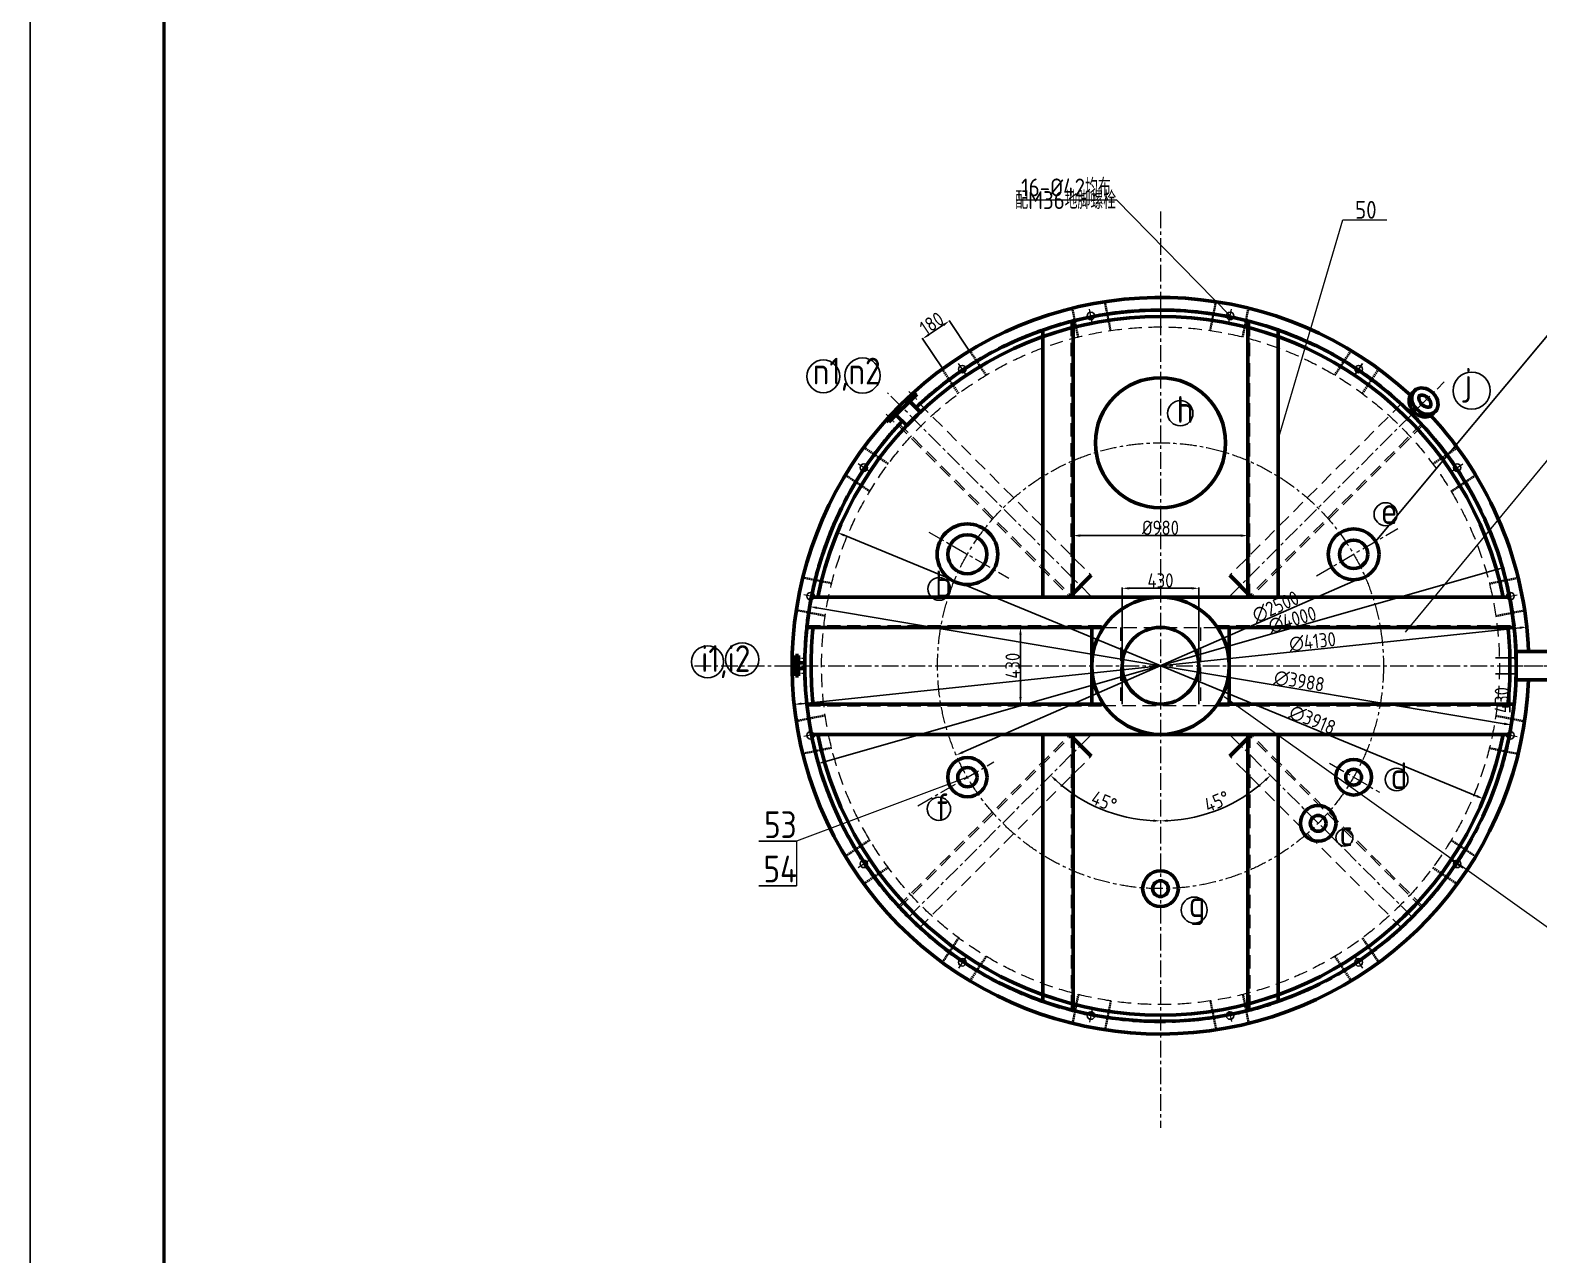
# Model space of a CAD drawing. Extents: x 18044 to 108463, y -14188 to 11042.
# Drawn here: x 90643 to 99100, y -7320 to -453 of the extents above; entities that cross this region are included whole.
import ezdxf

# ---------------------------------------------------------------- set-up
doc = ezdxf.new("R2010")
doc.units = 0
doc.header["$LTSCALE"] = 150
doc.header["$MEASUREMENT"] = 0
doc.linetypes.add('CENTER', pattern=[2, 1.25, -0.25, 0.25, -0.25])
doc.linetypes.add('DASHED', pattern=[0.75, 0.5, -0.25])
doc.layers.get('0').update_dxf_attribs({"linetype": 'CONTINUOUS'})
doc.layers.get('DEFPOINTS').update_dxf_attribs({"linetype": 'CONTINUOUS'})
doc.layers.add('1', color=1, linetype='CONTINUOUS')
doc.styles.add('HZ', font='gbenor.shx', dxfattribs={"bigfont": 'gbcbig.shx'})
doc.styles.get("Standard").update_dxf_attribs({"font": 'gbenor.shx', "bigfont": 'gbcbig.shx'})
doc.dimstyles.get("Standard").update_dxf_attribs({"dimtxt": 0.18, "dimasz": 0.18, "dimexe": 0.18, "dimexo": 0.0625, "dimgap": 0.09, "dimtad": 0, "dimtih": 1, "dimtoh": 1, "dimdec": 4, "dimzin": 0, "dimdsep": 46, "dimtxsty": 'Standard', "dimcen": 0.09, "dimadec": 0, "dimazin": 0, "dimtfac": 1, "dimtdec": 4, "dimtofl": 0, "dimtmove": 0, "dimatfit": 3, "dimfxl": 0, "dimtolj": 1, "dimtzin": 0, "dimarcsym": 0})

# ---------------------------------------------------------------- blocks, each defined once
blk = doc.blocks.new('*D12')
at = {"layer": '1', "color": 1, "lineweight": -2}
for p, q in [((96489.4, -3354.3), (96489.4, -3283.3)), ((96529.4, -3287.3), (97429.4, -3287.3)), ((97469.4, -3373.8), (97469.4, -3283.3))]:
    blk.add_line(p, q, dxfattribs=at)
at = {"layer": '1', "color": 1, "lineweight": 25}
for points in [[(96529.4, -3280.6), (96529.4, -3294), (96489.4, -3287.3)], [(97429.4, -3280.6), (97429.4, -3294), (97469.4, -3287.3)]]:
    blk.add_solid(points, dxfattribs=at)
at = {"layer": 'DEFPOINTS', "color": 0, "lineweight": 25}
for p in [(97469.4, -3287.3), (96489.4, -3354.3), (97469.4, -3373.8)]:
    blk.add_point(p, dxfattribs=at)
at = {"layer": '1', "color": 7, "lineweight": 25, "insert": (96979.4, -3243.3), "char_height": 80, "attachment_point": 5, "style": 'HZ'}
blk.add_mtext('\\A1;%%c980', dxfattribs=at)
blk = doc.blocks.new('*D11')
at = {"layer": '1', "color": 1, "lineweight": -2}
for p, q in [((98972.9, -3971.9), (98856.9, -3971.9)), ((98936.9, -3931.9), (98936.9, -3891.9)), ((98972.9, -4061.9), (98856.9, -4061.9)), ((98936.9, -4101.9), (98936.9, -4276.6))]:
    blk.add_line(p, q, dxfattribs=at)
at = {"layer": '1', "color": 1, "lineweight": 25}
for points in [[(98930.2, -3931.9), (98943.6, -3931.9), (98936.9, -3971.9)], [(98930.2, -4101.9), (98943.6, -4101.9), (98936.9, -4061.9)]]:
    blk.add_solid(points, dxfattribs=at)
at = {"layer": 'DEFPOINTS', "color": 0, "lineweight": 25}
for p in [(98972.9, -3971.9), (98936.9, -4061.9), (98972.9, -4061.9)]:
    blk.add_point(p, dxfattribs=at)
at = {"layer": '1', "color": 7, "lineweight": 25, "insert": (98892.9, -4209.3), "char_height": 80, "attachment_point": 5, "rotation": 90, "style": 'HZ'}
blk.add_mtext('\\A1;430', dxfattribs=at)
blk = doc.blocks.new('*D9')
at = {"layer": '1', "color": 1, "lineweight": -2}
for p, q in [((95762.8, -2105.8), (95679.6, -2161.3)), ((95908.5, -2252.2), (95793.9, -2080.3)), ((95758.7, -2352.1), (95644.1, -2180.2))]:
    blk.add_line(p, q, dxfattribs=at)
at = {"layer": '1', "color": 1, "lineweight": 25}
for points in [[(95759.1, -2100.3), (95766.5, -2111.4), (95796.1, -2083.7)], [(95675.9, -2155.8), (95683.3, -2166.9), (95646.3, -2183.5)]]:
    blk.add_solid(points, dxfattribs=at)
at = {"layer": 'DEFPOINTS', "color": 0, "lineweight": 25}
for p in [(95646.3, -2183.5), (95908.5, -2252.2), (95758.7, -2352.1)]:
    blk.add_point(p, dxfattribs=at)
at = {"layer": '1', "color": 7, "lineweight": 25, "insert": (95696.8, -2097), "char_height": 80, "attachment_point": 5, "rotation": 33.68973, "style": 'HZ'}
blk.add_mtext('\\A1;180', dxfattribs=at)
blk = doc.blocks.new('*D8')
at = {"layer": '1', "color": 1, "lineweight": -2}
blk.add_line((95095, -4556), (98863.8, -3477.8), dxfattribs=at)
at = {"layer": '1', "color": 1, "lineweight": 25}
for points in [[(98862, -3471.4), (98865.6, -3484.2), (98902.2, -3466.8)], [(95093.2, -4549.6), (95096.8, -4562.5), (95056.5, -4567)]]:
    blk.add_solid(points, dxfattribs=at)
at = {"layer": 'DEFPOINTS', "color": 0, "lineweight": 25}
for p in [(98902.2, -3466.8), (95056.5, -4567)]:
    blk.add_point(p, dxfattribs=at)
at = {"layer": '1', "color": 7, "lineweight": 25, "insert": (97718.8, -3759.6), "char_height": 80, "attachment_point": 5, "rotation": 15.96554, "style": 'HZ'}
blk.add_mtext('\\A1;∅4000', dxfattribs=at)
blk = doc.blocks.new('*D7')
at = {"layer": '1', "color": 1, "lineweight": -2}
for p, q in [((96764.4, -4016.9), (96764.4, -3578.8)), ((97154.4, -3582.8), (96804.4, -3582.8)), ((97194.4, -4016.9), (97194.4, -3578.8))]:
    blk.add_line(p, q, dxfattribs=at)
at = {"layer": '1', "color": 1, "lineweight": 25}
for points in [[(96804.4, -3576.1), (96804.4, -3589.5), (96764.4, -3582.8)], [(97154.4, -3576.1), (97154.4, -3589.5), (97194.4, -3582.8)]]:
    blk.add_solid(points, dxfattribs=at)
at = {"layer": 'DEFPOINTS', "color": 0, "lineweight": 25}
for p in [(96764.4, -3582.8), (96764.4, -4016.9), (97194.4, -4016.9)]:
    blk.add_point(p, dxfattribs=at)
at = {"layer": '1', "color": 7, "lineweight": 25, "insert": (96979.4, -3538.8), "char_height": 80, "attachment_point": 5, "style": 'HZ'}
blk.add_mtext('\\A1;430', dxfattribs=at)
blk = doc.blocks.new('*D6')
at = {"layer": '1', "color": 1, "lineweight": -2}
blk.add_line((95052.6, -3692), (98906.2, -4341.9), dxfattribs=at)
at = {"layer": '1', "color": 1, "lineweight": 25}
for points in [[(95053.7, -3685.4), (95051.5, -3698.5), (95013.2, -3685.3)], [(98907.3, -4335.3), (98905.1, -4348.5), (98945.6, -4348.5)]]:
    blk.add_solid(points, dxfattribs=at)
at = {"layer": 'DEFPOINTS', "color": 0, "lineweight": 25}
for p in [(95013.2, -3685.3), (98945.6, -4348.5)]:
    blk.add_point(p, dxfattribs=at)
at = {"layer": '1', "color": 7, "lineweight": 25, "insert": (97757.3, -4103.5), "char_height": 80, "attachment_point": 5, "rotation": 350.42676, "style": 'HZ'}
blk.add_mtext('\\A1;∅3988', dxfattribs=at)
blk = doc.blocks.new('*D5')
at = {"layer": '1', "color": 1, "lineweight": -2}
for p, q in [((96243.9, -3801.9), (96190.4, -3801.9)), ((96194.4, -3841.9), (96194.4, -4191.9)), ((96194.4, -4231.9), (96190.4, -4231.9))]:
    blk.add_line(p, q, dxfattribs=at)
at = {"layer": '1', "color": 1, "lineweight": 25}
for points in [[(96187.7, -3841.9), (96201.1, -3841.9), (96194.4, -3801.9)], [(96187.7, -4191.9), (96201.1, -4191.9), (96194.4, -4231.9)]]:
    blk.add_solid(points, dxfattribs=at)
at = {"layer": 'DEFPOINTS', "color": 0, "lineweight": 25}
for p in [(96243.9, -3801.9), (96194.4, -4231.9), (96194.4, -4231.9)]:
    blk.add_point(p, dxfattribs=at)
at = {"layer": '1', "color": 7, "lineweight": 25, "insert": (96150.4, -4016.9), "char_height": 80, "attachment_point": 5, "rotation": 90, "style": 'HZ'}
blk.add_mtext('\\A1;430', dxfattribs=at)
blk = doc.blocks.new('*D4')
at = {"layer": '1', "color": 1, "lineweight": -2}
blk.add_line((95870.9, -4502), (98087.9, -3531.8), dxfattribs=at)
at = {"layer": '1', "color": 1, "lineweight": 25}
for points in [[(98085.2, -3525.7), (98090.6, -3538), (98124.5, -3515.8)], [(95868.2, -4495.9), (95873.6, -4508.1), (95834.2, -4518)]]:
    blk.add_solid(points, dxfattribs=at)
at = {"layer": 'DEFPOINTS', "color": 0, "lineweight": 25}
for p in [(98124.5, -3515.8), (95834.2, -4518)]:
    blk.add_point(p, dxfattribs=at)
at = {"layer": '1', "color": 7, "lineweight": 25, "insert": (97624.8, -3686.5), "char_height": 80, "attachment_point": 5, "rotation": 23.6342, "style": 'HZ'}
blk.add_mtext('\\A1;∅2500', dxfattribs=at)
blk = doc.blocks.new('*D3')
at = {"layer": '1', "color": 1, "lineweight": -2}
blk.add_line((94965.6, -4229.7), (98993.2, -3804.2), dxfattribs=at)
at = {"layer": '1', "color": 1, "lineweight": 25}
for points in [[(98992.5, -3797.5), (98993.9, -3810.8), (99033, -3799.9)], [(94964.9, -4223.1), (94966.3, -4236.3), (94925.8, -4233.9)]]:
    blk.add_solid(points, dxfattribs=at)
at = {"layer": 'DEFPOINTS', "color": 0, "lineweight": 25}
for p in [(99033, -3799.9), (94925.8, -4233.9)]:
    blk.add_point(p, dxfattribs=at)
at = {"layer": '1', "color": 7, "lineweight": 25, "insert": (97831.5, -3882.6), "char_height": 80, "attachment_point": 5, "rotation": 6.03157, "style": 'HZ'}
blk.add_mtext('\\A1;∅4130', dxfattribs=at)
blk = doc.blocks.new('*D2')
at = {"layer": '1', "color": 1, "lineweight": -2}
blk.add_line((95205.3, -3285.3), (98753.4, -4748.6), dxfattribs=at)
at = {"layer": '1', "color": 1, "lineweight": 25}
for points in [[(95207.9, -3279.1), (95202.8, -3291.4), (95168.4, -3270)], [(98756, -4742.4), (98750.9, -4754.7), (98790.4, -4763.8)]]:
    blk.add_solid(points, dxfattribs=at)
at = {"layer": 'DEFPOINTS', "color": 0, "lineweight": 25}
for p in [(95168.4, -3270), (98790.4, -4763.8)]:
    blk.add_point(p, dxfattribs=at)
at = {"layer": '1', "color": 7, "lineweight": 25, "insert": (97831.2, -4320.6), "char_height": 80, "attachment_point": 5, "rotation": 337.58775, "style": 'HZ'}
blk.add_mtext('\\A1;∅3918', dxfattribs=at)
blk = doc.blocks.new('*D1')
at = {"layer": '1', "color": 1, "lineweight": -2}
blk.add_arc((96979.4, -4015.3), 871.6, 272.62974, 312.37026, dxfattribs=at)
at = {"layer": '1', "color": 1, "lineweight": 25}
for points in [[(97562.2, -4654.4), (97571.4, -4664.1), (97595.7, -4631.6)], [(97019.5, -4892.6), (97019.2, -4879.3), (96979.4, -4886.9)]]:
    blk.add_solid(points, dxfattribs=at)
at = {"layer": 'DEFPOINTS', "color": 0, "lineweight": 25}
for p in [(96979.4, -1751.9), (97366, -4401.9), (97205, -4857.2), (98394.4, -5430.3), (96979.4, -6281.9)]:
    blk.add_point(p, dxfattribs=at)
at = {"layer": '1', "color": 7, "lineweight": 25, "insert": (97295.2, -4777.8), "char_height": 80, "attachment_point": 5, "rotation": 22.5, "style": 'HZ'}
blk.add_mtext('\\A1;45°', dxfattribs=at)
blk = doc.blocks.new('*D0')
at = {"layer": '1', "color": 1, "lineweight": -2}
blk.add_arc((96979.4, -4015.3), 871.6, 227.62974, 267.37026, dxfattribs=at)
at = {"layer": '1', "color": 1, "lineweight": 25}
for points in [[(96387.4, -4664.1), (96396.6, -4654.4), (96363.1, -4631.6)], [(96939.6, -4879.3), (96939.2, -4892.6), (96979.4, -4886.9)]]:
    blk.add_solid(points, dxfattribs=at)
at = {"layer": 'DEFPOINTS', "color": 0, "lineweight": 25}
for p in [(96979.4, -1751.9), (96592.8, -4401.9), (96543.6, -4770.1), (95564.4, -5430.3), (96979.4, -6281.9)]:
    blk.add_point(p, dxfattribs=at)
at = {"layer": '1', "color": 7, "lineweight": 25, "insert": (96663.5, -4777.8), "char_height": 80, "attachment_point": 5, "rotation": 337.5, "style": 'HZ'}
blk.add_mtext('\\A1;45°', dxfattribs=at)

msp = doc.modelspace()

# ---------------------------------------------------------------- linework, layer by layer
msp.add_line((90643.00154, 11042.49916), (90643.00154, -14187.50084))
at = {"lineweight": 50}
for p, q in [((96489.39178, -3631.92982), (96489.39178, -2084.07286)), ((97469.39178, -3631.92982), (97469.39178, -2084.07286)), ((96319.39178, -3631.92982), (96319.39178, -2135.32518)), ((97639.39178, -3631.92982), (97639.39178, -2135.32518)), ((95612.55437, -2494.52892), (95456.99088, -2650.09241)), ((95632.87973, -2594.05024), (95572.95639, -2534.1269)), ((95556.5122, -2670.41777), (95496.58886, -2610.49443)), ((95456.99088, -2650.09241), (95441.43453, -2634.53606)), ((96470.53761, -3629.91287), (96590.74576, -3509.70472)), ((97488.24595, -3629.91287), (97368.0378, -3509.70472)), ((95022.91254, -3631.92982), (98935.87101, -3631.92982)), ((94997.01669, -3801.92982), (96660.01739, -3801.92982)), ((96594.39178, -3801.92982), (96594.39178, -4231.92982)), ((97298.76617, -3801.92982), (98961.76687, -3801.92982)), ((97364.39178, -3801.92982), (97364.39178, -4231.92982)), ((94933.89168, -3959.42982), (94949.89168, -3959.42982)), ((94933.89168, -3959.42982), (94933.89168, -4074.42982)), ((94949.89168, -3959.42982), (94949.89168, -4074.42982)), ((98971.80633, -3937.42982), (99191.82001, -3937.42982)), ((94949.89168, -4000.92982), (94979.45578, -4000.92982)), ((94949.89168, -4032.92982), (94979.45578, -4032.92982)), ((94933.89168, -4074.42982), (94949.89168, -4074.42982)), ((98971.80633, -4096.42982), (99191.82001, -4096.42982)), ((94997.01669, -4231.92982), (96660.01739, -4231.92982)), ((97298.76617, -4231.92982), (98961.76687, -4231.92982)), ((95022.91254, -4401.92982), (98935.87101, -4401.92982)), ((96319.39178, -4401.92982), (96319.39178, -5898.53445)), ((96470.53761, -4403.94676), (96590.74576, -4524.15492)), ((96489.39178, -4401.92982), (96489.39178, -5949.78677)), ((97488.24595, -4403.94676), (97368.0378, -4524.15492)), ((97469.39178, -4401.92982), (97469.39178, -5949.78677)), ((97639.39178, -4401.92982), (97639.39178, -5898.53445))]:
    msp.add_line(p, q, dxfattribs=at)
at = {"const_width": 18}
msp.add_lwpolyline([(91393.00154, 10742.49916), (91393.00154, -13887.50084)], dxfattribs=at)
at = {"lineweight": 50}
for centre, radius in [((96979.39178, -2766.92982), 365), ((95896.86002, -3391.92982), 170), ((95896.86002, -3391.92982), 109.5), ((98061.92353, -3391.92982), 142.5), ((98061.92353, -3391.92982), 79.5), ((96979.39178, -4016.92982), 385), ((96979.39178, -4016.92982), 215), ((95896.86002, -4641.92982), 110), ((98061.92353, -4641.92982), 100), ((95896.86002, -4641.92982), 54), ((98061.92353, -4641.92982), 44.5), ((97863.27526, -4900.81329), 100), ((97863.27526, -4900.81329), 44.5), ((96979.39178, -5266.92982), 100), ((96979.39178, -5266.92982), 44.5)]:
    msp.add_circle(centre, radius, dxfattribs=at)
for radius, start, end in [(2065, 47.277603361, 357.793636596), (1994, 136.551830693, 133.448169307), (1959, 11.334048097, 168.665951903), (2065, 2.206363404, 42.785738905), (1959, 173.699102986, 186.300897014), (1959, 353.699102986, 6.300897014), (1959, 191.334048097, 348.665951903)]:
    msp.add_arc((96979.39178, -4016.92982), radius, start, end, dxfattribs=at)
msp.add_ellipse((98461.39919, -2533.29333), major_axis=(-58.33631, 58.33631), ratio=0.7818181818, dxfattribs=at)
msp.add_ellipse((98446.50007, -2548.19245), major_axis=(-58.33631, 58.33631), ratio=0.7818181818, start_param=6.1191126426, end_param=9.5888506253, dxfattribs=at)
msp.add_open_spline([(98431.34715, -2503.24129), (98430.93715, -2503.6513), (98430.5601, -2504.09481), (98429.84213, -2505.10225), (98429.50113, -2505.66692), (98428.85875, -2506.97536), (98428.55771, -2507.71968), (98428.02898, -2509.4298), (98427.80179, -2510.3958), (98427.47097, -2512.56393), (98427.36778, -2513.76596), (98427.33676, -2516.39207), (98427.40919, -2517.8159), (98427.77202, -2520.84852), (98428.06253, -2522.45704), (98429.06133, -2526.50331), (98429.8945, -2529.0076), (98432.07975, -2534.10943), (98433.43155, -2536.70618), (98436.61651, -2541.81547), (98438.44931, -2544.3275), (98442.50799, -2549.10595), (98444.73352, -2551.37199), (98449.44918, -2555.52568), (98451.93896, -2557.41298), (98457.0249, -2560.71535), (98459.62059, -2562.13007), (98464.74256, -2564.44274), (98467.2681, -2565.34039), (98472.07408, -2566.63374), (98474.35337, -2567.02944), (98478.51904, -2567.39871), (98480.40397, -2567.37312), (98483.70096, -2567.03438), (98485.11213, -2566.72339), (98487.28708, -2566.02463), (98488.12165, -2565.65981), (98489.55962, -2564.88144), (98490.16438, -2564.46844), (98491.2399, -2563.58227), (98491.71221, -2563.10843), (98492.59613, -2562.02823), (98493.00838, -2561.42032), (98493.78491, -2559.97444), (98494.14862, -2559.13511), (98494.77902, -2557.15174), (98495.0446, -2556.00723), (98495.39637, -2553.39111), (98495.48163, -2551.91979), (98495.39027, -2548.68178), (98495.21315, -2546.91567), (98494.53622, -2543.15956), (98494.03626, -2541.1701), (98492.68314, -2537.06105), (98491.83003, -2534.94186), (98489.77086, -2530.67521), (98488.56492, -2528.52802), (98485.82793, -2524.3055), (98484.29701, -2522.23036), (98480.96135, -2518.24366), (98479.15674, -2516.33224), (98475.3443, -2512.75142), (98473.33661, -2511.08215), (98469.20386, -2508.04664), (98467.07898, -2506.68053), (98462.80853, -2504.29089), (98460.6632, -2503.2675), (98456.45368, -2501.57729), (98454.38983, -2500.91058), (98450.4421, -2499.9184), (98448.5587, -2499.59291), (98445.05581, -2499.23696), (98443.43691, -2499.2062), (98440.51616, -2499.36656), (98439.21479, -2499.55696), (98436.93477, -2500.07433), (98435.95606, -2500.4002), (98434.27161, -2501.11885), (98433.56491, -2501.51068), (98432.34229, -2502.33459), (98431.82233, -2502.76612), (98431.34715, -2503.24129)], degree=3, knots=[0, 0, 0, 0, 0.1304249797, 0.1304249797, 0.2608499594, 0.2608499594, 0.3912749391, 0.3912749391, 0.5216999188, 0.5216999188, 0.6521248985, 0.6521248985, 0.7825498782, 0.7825498782, 0.9129748579, 0.9129748579, 1.0976472125, 1.0976472125, 1.2823195672, 1.2823195672, 1.4669919218, 1.4669919218, 1.6516642764, 1.6516642764, 1.8363366311, 1.8363366311, 2.0210089857, 2.0210089857, 2.2056813403, 2.2056813403, 2.3903536949, 2.3903536949, 2.5750260496, 2.5750260496, 2.7596984042, 2.7596984042, 2.9129861678, 2.9129861678, 3.0662739314, 3.0662739314, 3.219561695, 3.219561695, 3.3728494587, 3.3728494587, 3.5261372223, 3.5261372223, 3.6794249859, 3.6794249859, 3.8327127495, 3.8327127495, 3.9860005131, 3.9860005131, 4.1392882767, 4.1392882767, 4.2925760403, 4.2925760403, 4.445863804, 4.445863804, 4.5991515676, 4.5991515676, 4.7524393312, 4.7524393312, 4.9057270948, 4.9057270948, 5.0590148584, 5.0590148584, 5.212302622, 5.212302622, 5.3655903857, 5.3655903857, 5.5188781493, 5.5188781493, 5.6721659129, 5.6721659129, 5.8254536765, 5.8254536765, 5.9787414401, 5.9787414401, 6.1320292037, 6.1320292037, 6.2831853072, 6.2831853072, 6.2831853072, 6.2831853072], dxfattribs=at)
at = {"layer": '1', "lineweight": 18}
for p, q in [((96169.39168, -1404.80084), (96732.39168, -1404.80084)), ((97369.57242, -2055.35926), (96732.39168, -1404.80084)), ((97639.39178, -2747.80084), (98002.39168, -1517.30084)), ((98002.39168, -1517.30084), (98248.39168, -1517.30084)), ((98352.89168, -3827.80084), (99287.39168, -2696.80084)), ((97336.39168, -4189.80084), (99166.89168, -5496.30084)), ((95896.86002, -4641.92982), (94938.87585, -5001.36533)), ((94938.87585, -5001.36533), (94938.87585, -5251.36533))]:
    msp.add_line(p, q, dxfattribs=at)
at = {"layer": '1', "color": 3, "linetype": 'CENTER', "lineweight": 18, "ltscale": 0.5}
for p, q in [((96979.39178, -1469.5), (96979.39178, -6607.42982)), ((96596.74539, -2093.1137), (96581.72388, -2017.59547)), ((97362.08517, -2093.12305), (97377.10668, -2017.60482)), ((95889.66005, -2385.98791), (95846.88241, -2321.96665)), ((97362.76271, -3631.92982), (98570.39168, -2424.30084)), ((96594.39178, -3631.92982), (95448.5056, -2486.04364)), ((95348.4765, -2927.15825), (95284.45523, -2884.38061)), ((98610.33368, -2927.19809), (98674.35495, -2884.42045)), ((95681.39168, -3267.30084), (96130.0633, -3526.50379)), ((97853.56096, -3512.22801), (98310.6476, -3248.32891)), ((95055.58501, -3634.23643), (94980.06678, -3619.21492)), ((98903.2079, -3634.28343), (98978.72613, -3619.26192)), ((94366.39178, -4016.92982), (99656.5, -4016.92982)), ((98879.39178, -4016.92982), (99298.39178, -4016.92982)), ((95055.57566, -4399.57621), (94980.05743, -4414.59772)), ((95564.36392, -5430.32861), (96592.76271, -4401.92982)), ((98394.41964, -5430.32861), (97366.02085, -4401.92982)), ((98903.19855, -4399.6232), (98978.71678, -4414.64471)), ((95618.27251, -4802.77239), (96045.4957, -4556.11497)), ((97926.60706, -4563.80482), (98206.98279, -4725.67982)), ((95348.44988, -5106.66154), (95284.42861, -5149.43918)), ((98610.30706, -5106.70138), (98674.32832, -5149.47902)), ((95889.62021, -5647.8451), (95846.84257, -5711.86636)), ((98069.1235, -5647.87172), (98111.90114, -5711.89298)), ((96596.69839, -5940.73659), (96581.67688, -6016.25482)), ((97364.54771, -5954.49362), (97376.55968, -6012.76417))]:
    msp.add_line(p, q, dxfattribs=at)
at = {"layer": '1', "lineweight": 25}
msp.add_line((98185.33215, -3320.67982), (99514.89168, -1723.75082), dxfattribs=at)
at = {"layer": '1', "color": 2, "linetype": 'DASHED', "lineweight": 18, "ltscale": 0.1}
for p, q in [((96515.25118, -2174.20126), (96482.37682, -2010.34661)), ((96521.13395, -2173.02099), (96488.25959, -2009.16634)), ((96697.30713, -2137.98643), (96664.80094, -1974.05008)), ((96703.19255, -2136.81944), (96670.68636, -1972.88309)), ((97255.76347, -2136.8517), (97288.09598, -1972.88927)), ((97261.65011, -2138.01251), (97293.98262, -1974.05008)), ((97437.82005, -2173.06336), (97470.52397, -2009.16634)), ((97443.70406, -2174.23745), (97476.40797, -2010.34043)), ((95999.73904, -2388.9616), (95906.97151, -2249.94375)), ((96004.72987, -2385.63119), (95911.96234, -2246.61333)), ((97954.20068, -2385.72699), (98046.81772, -2246.61858)), ((97959.195, -2389.05217), (98051.81204, -2249.94375)), ((95845.40009, -2492.08953), (95752.32368, -2353.28805)), ((95850.38339, -2488.74787), (95757.30698, -2349.94639)), ((98108.54142, -2488.85224), (98201.47658, -2349.94639)), ((98113.52823, -2492.18867), (98206.46338, -2353.28282)), ((95454.65063, -2882.79337), (95315.74478, -2789.85821)), ((98504.23206, -2882.93813), (98643.03354, -2789.86172)), ((95451.3142, -2887.78017), (95312.40835, -2794.84502)), ((98507.57373, -2887.92143), (98646.37521, -2794.84502)), ((95348.18896, -3042.12092), (95209.08054, -2949.50387)), ((95351.51413, -3037.1266), (95212.40571, -2944.50955)), ((98607.36, -3037.27708), (98746.37785, -2944.50955)), ((98610.69041, -3042.26791), (98749.70826, -2949.50038)), ((95135.52532, -3558.50155), (94971.6283, -3525.79763)), ((95136.69941, -3552.61754), (94972.80239, -3519.91362)), ((98822.12034, -3552.78922), (98985.97499, -3519.91486)), ((98823.30061, -3558.67199), (98987.15525, -3525.79763)), ((95099.31366, -3740.55812), (94935.35123, -3708.22562)), ((95100.47448, -3734.67148), (94936.51205, -3702.33898)), ((98858.33517, -3734.84517), (99022.27151, -3702.33898)), ((98859.50216, -3740.73059), (99023.4385, -3708.22439)), ((95099.2814, -4293.12905), (94935.34505, -4325.63524)), ((95100.44839, -4299.01446), (94936.51205, -4331.52066)), ((98858.30908, -4299.18815), (99022.27151, -4331.52066)), ((98859.4699, -4293.30151), (99023.43233, -4325.63402)), ((95135.48295, -4475.18764), (94971.6283, -4508.06201)), ((95136.66322, -4481.07041), (94972.80857, -4513.94478)), ((98822.08415, -4481.24209), (98985.98116, -4513.94601)), ((98823.25824, -4475.35809), (98987.15525, -4508.06201)), ((95348.09315, -4991.59173), (95209.0753, -5084.35926)), ((95351.42356, -4996.58255), (95212.40571, -5089.35008)), ((98607.26943, -4996.73304), (98746.37785, -5089.35008)), ((98610.5946, -4991.73872), (98749.70302, -5084.35576)), ((95451.20983, -5145.9382), (95312.40835, -5239.01461)), ((95454.55149, -5150.9215), (95315.75001, -5243.99791)), ((98504.13293, -5151.06627), (98643.03878, -5244.00142)), ((98507.46936, -5146.07946), (98646.37521, -5239.01461)), ((95845.25533, -5541.67097), (95752.32018, -5680.57682)), ((95850.24214, -5545.00739), (95757.30698, -5683.91325)), ((98108.40016, -5545.11177), (98201.47658, -5683.91325)), ((98113.38346, -5541.7701), (98206.45988, -5680.57158)), ((95999.58856, -5644.80747), (95906.97151, -5783.91589)), ((96004.58288, -5648.13264), (95911.96583, -5787.24106)), ((97954.05369, -5648.22845), (98046.82122, -5787.2463)), ((97959.04452, -5644.89803), (98051.81204, -5783.91589)), ((96515.0795, -5859.62219), (96482.37558, -6023.5192)), ((96520.96351, -5860.79628), (96488.25959, -6024.69329)), ((96697.13345, -5895.84712), (96664.80094, -6059.80955)), ((96703.02008, -5897.00793), (96670.68758, -6060.97036)), ((97255.59101, -5897.0402), (97288.0972, -6060.97654)), ((97261.47643, -5895.8732), (97293.98262, -6059.80955)), ((97437.6496, -5860.83864), (97470.52397, -6024.69329)), ((97443.53237, -5859.65838), (97476.40674, -6023.51302))]:
    msp.add_line(p, q, dxfattribs=at)
at = {"layer": '1', "color": 2, "linetype": 'DASHED', "lineweight": 18}
for p, q in [((96479.39178, -3631.92982), (96479.39178, -2086.63554)), ((97479.39178, -3631.92982), (97479.39178, -2086.63554)), ((95624.46799, -2543.42695), (96590.74576, -3509.70472)), ((98334.31557, -2543.42695), (97368.0378, -3509.70472)), ((95504.25984, -2663.6351), (96470.53761, -3629.91287)), ((95511.33091, -2656.56403), (96477.60868, -3622.8418)), ((98447.45265, -2656.56403), (97481.17488, -3622.8418)), ((98454.52372, -2663.6351), (97488.24595, -3629.91287)), ((94998.12678, -3791.92982), (96666.98179, -3791.92982)), ((96660.01739, -3801.92982), (97298.76617, -3801.92982)), ((96754.39178, -3801.92982), (96754.39178, -4231.92982)), ((97204.39178, -3801.92982), (97204.39178, -4231.92982)), ((97291.80177, -3791.92982), (98960.65678, -3791.92982)), ((94998.12678, -4241.92982), (96666.98179, -4241.92982)), ((97291.80177, -4241.92982), (96666.98179, -4241.92982)), ((97291.80177, -4241.92982), (98960.65678, -4241.92982)), ((95504.25984, -5370.22453), (96470.53761, -4403.94676)), ((95511.33091, -5377.2956), (96477.60868, -4411.01783)), ((96479.39178, -4401.92982), (96479.39178, -5947.2241)), ((97479.39178, -4401.92982), (97479.39178, -5947.2241)), ((98447.45265, -5377.2956), (97481.17488, -4411.01783)), ((98454.52372, -5370.22453), (97488.24595, -4403.94676)), ((95624.46799, -5490.43269), (96590.74576, -4524.15492)), ((98334.31557, -5490.43269), (97368.0378, -4524.15492))]:
    msp.add_line(p, q, dxfattribs=at)
at = {"layer": '1', "color": 0, "lineweight": 25}
for p, q in [((98069.16335, -2386.01454), (98111.94099, -2321.99327)), ((95596.99802, -2478.97257), (95441.43453, -2634.53606)), ((95612.55437, -2494.52892), (95596.99802, -2478.97257)), ((98369.06613, -2586.95038), (98384.13246, -2571.88405)), ((98409.37122, -2627.25547), (98424.90645, -2611.72023)), ((96764.39178, -3801.92982), (96764.39178, -4231.92982)), ((97194.39178, -3801.92982), (97194.39178, -4231.92982)), ((94938.87585, -5001.36533), (94728.50085, -5001.36533)), ((94938.87585, -5251.36533), (94728.50085, -5251.36533))]:
    msp.add_line(p, q, dxfattribs=at)
at = {"layer": '1', "color": 5, "linetype": 'CENTER', "lineweight": 18, "ltscale": 0.1}
for p, q in [((95568.00664, -2478.26546), (95613.26148, -2523.5203)), ((95440.72742, -2605.54468), (95485.98226, -2650.79952)), ((94909.89168, -3974.42982), (94973.89168, -3974.42982)), ((94909.89168, -4059.42982), (94973.89168, -4059.42982))]:
    msp.add_line(p, q, dxfattribs=at)
at = {"layer": '1', "color": 0, "lineweight": 25}
for centre, radius in [((96589.21113, -2055.35926), 21), ((97369.57242, -2055.35926), 21), ((95089.39168, -2394.25082), 92.02174), ((95308.89168, -2389.75082), 98.60274), ((95868.25131, -2353.99059), 21), ((98090.53224, -2353.99059), 21), ((98723.39168, -2474.75082), 104.03125), ((97090.39168, -2601.25082), 70.93835), ((95316.45255, -2905.78935), 21), ((98642.331, -2905.78935), 21), ((98240.89168, -3167.25082), 64.42243), ((95738.39168, -3586.25082), 63.56099), ((95017.82122, -3626.74917), 21), ((98940.96234, -3626.74917), 21), ((94634.39168, -3981.25082), 93), ((94440.39168, -3995.25082), 89.80535), ((95017.82122, -4407.11046), 21), ((98940.96234, -4407.11046), 21), ((98302.89168, -4654.75082), 63.56099), ((95737.39168, -4819.75082), 65.19202), ((98010.39168, -4980.75082), 47.51842), ((95316.45255, -5128.07028), 21), ((98642.331, -5128.07028), 21), ((97168.39168, -5386.75082), 72.99315), ((95868.25131, -5679.86904), 21), ((98090.53224, -5679.86904), 21), ((96589.21113, -5978.50038), 21), ((97369.57242, -5978.50038), 21)]:
    msp.add_circle(centre, radius, dxfattribs=at)
at = {"layer": '1', "color": 2, "linetype": 'DASHED', "lineweight": 18}
msp.add_circle((96979.39178, -4016.92982), 1900, dxfattribs=at)
at = {"layer": '1', "color": 3, "linetype": 'CENTER', "lineweight": 18, "ltscale": 0.5}
msp.add_circle((96979.39178, -4016.92982), 1250, dxfattribs=at)
at = {"layer": '1', "color": 4, "linetype": 'CENTER', "lineweight": 25}
msp.add_arc((96979.39178, -4016.92982), 2000, 136.547174067, 133.452825933, dxfattribs=at)

# ---------------------------------------------------------------- texts
at = {"layer": '1', "color": 0, "lineweight": 25, "style": 'HZ'}
msp.add_text('i1,i2', height=150, dxfattribs=at).set_placement((94403.77459, -4051.75082))
at = {"layer": '1', "color": 0, "lineweight": 25, "attachment_point": 1, "style": 'HZ'}
for s, insert, char_height, width in [('{\\H0.6667x;配M36地脚螺栓}', (96165.5286, -1356.05099), 150, 1822), ('16-%%c42均布', (96197.79232, -1284.73197), 100, 1822), ('50', (98070.39168, -1410.68319), 100, 1822), ('n1,n2', (95030.52459, -2289.90993), 150, 1212), ('j', (98685.02459, -2347.40993), 150, 1212), ('h', (97070.04086, -2505.35401), 150, 292), ('e', (98214.89168, -3071.75082), 150, 227.2923813), ('b', (95715.75442, -3483.11485), 150, 292), ('d', (98269.70238, -4558.94757), 150, 292), ('f', (95715.75442, -4733.11485), 150, 292), ('53', (94756.93798, -4833.13215), 150, 292), ('c', (97981.90024, -4878.56401), 150, 292), ('54', (94753.50175, -5081.78612), 150, 292), ('g', (97137.51676, -5276.18053), 150, 292)]:
    msp.add_mtext(s, dxfattribs=dict(at, insert=insert, char_height=char_height, width=width))

# ---------------------------------------------------------------- dimensions: what is measured, and where the dimension line sits
at = {"layer": '1', "color": 0, "lineweight": 25}
for base, line2, picture, middle in [((96543.60043, -4770.11351), ((95564.36392, -5430.32861), (96592.76271, -4401.92982)), '*D0', (96663.53374, -4777.8495)), ((97204.97398, -4857.18499), ((98394.41964, -5430.32861), (97366.02085, -4401.92982)), '*D1', (97295.24981, -4777.8495))]:
    dim = msp.add_angular_dim_2l(base=base, line1=((96979.39178, -1751.92982), (96979.39178, -6281.92982)), line2=line2, dimstyle='Standard', override={"dimscale": 40, "dimtxt": 2, "dimasz": 1, "dimexe": 0.1, "dimexo": 0, "dimgap": 0.1, "dimtad": 1, "dimtih": 0, "dimtoh": 0, "dimzin": 8, "dimtxsty": 'HZ', "dimclrd": 1, "dimclre": 1, "dimclrt": 7, "dimatfit": 0, "dimtvp": 0.718659}, dxfattribs=at)
    dim.commit()
    dim.dimension.update_dxf_attribs({"geometry": picture, "text_midpoint": middle})
dim = msp.add_aligned_dim(p1=(95908.49736, -2252.23032), p2=(95758.73254, -2352.07227), distance=-202.6042, text='180', dimstyle='Standard', override={"dimscale": 40, "dimtxt": 2, "dimasz": 1, "dimexe": 0.1, "dimexo": 0, "dimgap": 0.1, "dimtad": 1, "dimtih": 0, "dimtoh": 0, "dimzin": 8, "dimtxsty": 'HZ', "dimclrd": 1, "dimclre": 1, "dimclrt": 7, "dimatfit": 0, "dimtvp": 0.718659}, dxfattribs=at)
dim.commit()
dim.dimension.update_dxf_attribs({"geometry": '*D9', "text_midpoint": (95696.82475, -2096.9634)})
dim = msp.add_linear_dim(base=(97469.39178, -3287.30084), p1=(96489.39178, -3354.30084), p2=(97469.39178, -3373.80084), text='%%c980', dimstyle='Standard', override={"dimscale": 40, "dimtxt": 2, "dimasz": 1, "dimexe": 0.1, "dimexo": 0, "dimgap": 0.1, "dimtad": 1, "dimtih": 0, "dimtoh": 0, "dimzin": 8, "dimtxsty": 'HZ', "dimclrd": 1, "dimclre": 1, "dimclrt": 7, "dimatfit": 0, "dimtvp": 0.718659}, dxfattribs=at)
dim.commit()
dim.dimension.update_dxf_attribs({"geometry": '*D12', "text_midpoint": (96979.39178, -3243.30084)})
for p1, p2, picture, middle in [((95168.36577, -3270.02568), (98790.41779, -4763.83395), '*D2', (97814.39168, -4361.30084)), ((95056.53713, -4567.04798), (98902.24643, -3466.81165), '*D8', (97730.89168, -3801.92982)), ((95834.2373, -4518.04979), (98124.54625, -3515.80984), '*D4', (97642.39168, -3726.80084)), ((95013.1606, -3685.31113), (98945.62296, -4348.5485), '*D6', (97749.94908, -4146.88971)), ((94925.8233, -4233.91259), (99032.96025, -3799.94705), '*D3', (97836.16651, -3926.40186))]:
    dim = msp.add_diameter_dim_2p(p1=p1, p2=p2, dimstyle='Standard', override={"dimscale": 40, "dimtxt": 2, "dimasz": 1, "dimexe": 0.1, "dimexo": 0, "dimgap": 0.1, "dimtad": 1, "dimtih": 0, "dimtoh": 0, "dimzin": 8, "dimtxsty": 'HZ', "dimclrd": 1, "dimclre": 1, "dimclrt": 7, "dimatfit": 0, "dimtvp": 0.718659}, dxfattribs=at)
    dim.commit()
    dim.dimension.update_dxf_attribs({"geometry": picture, "text_midpoint": middle, "dimtype": 163})
dim = msp.add_linear_dim(base=(96764.39178, -3582.80084), p1=(97194.39178, -4016.92982), p2=(96764.39178, -4016.92982), dimstyle='Standard', override={"dimscale": 40, "dimtxt": 2, "dimasz": 1, "dimexe": 0.1, "dimexo": 0, "dimgap": 0.1, "dimtad": 1, "dimtih": 0, "dimtoh": 0, "dimzin": 8, "dimtxsty": 'HZ', "dimclrd": 1, "dimclre": 1, "dimclrt": 7, "dimatfit": 0, "dimtvp": 0.718659}, dxfattribs=at)
dim.commit()
dim.dimension.update_dxf_attribs({"geometry": '*D7', "text_midpoint": (96979.39178, -3538.80084)})
dim = msp.add_linear_dim(base=(96194.39168, -4231.92982), p1=(96243.89168, -3801.92982), p2=(96194.39168, -4231.92982), angle=90, dimstyle='Standard', override={"dimscale": 40, "dimtxt": 2, "dimasz": 1, "dimexe": 0.1, "dimexo": 0, "dimgap": 0.1, "dimtad": 1, "dimtih": 0, "dimtoh": 0, "dimzin": 8, "dimtxsty": 'HZ', "dimclrd": 1, "dimclre": 1, "dimclrt": 7, "dimatfit": 0, "dimtvp": 0.718659}, dxfattribs=at)
dim.commit()
dim.dimension.update_dxf_attribs({"geometry": '*D5', "text_midpoint": (96150.39168, -4016.92982)})
dim = msp.add_linear_dim(base=(98936.89168, -4061.92982), p1=(98972.88394, -3971.92982), p2=(98972.88394, -4061.92982), angle=90, text='430', dimstyle='Standard', override={"dimscale": 40, "dimtxt": 2, "dimasz": 1, "dimexe": 2, "dimexo": 0, "dimgap": 0.1, "dimtad": 1, "dimtih": 0, "dimtoh": 0, "dimzin": 8, "dimtxsty": 'HZ', "dimclrd": 1, "dimclre": 1, "dimclrt": 7, "dimatfit": 0, "dimtvp": 0.718659}, dxfattribs=at)
dim.commit()
dim.dimension.update_dxf_attribs({"geometry": '*D11', "text_midpoint": (98892.89168, -4209.2894)})

doc.saveas('drawing.dxf')
